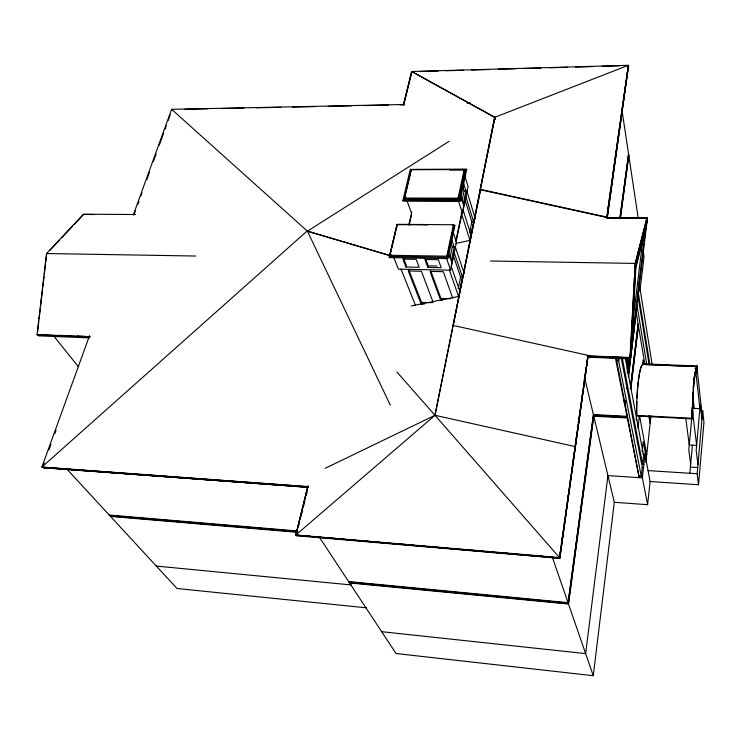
<?xml version="1.0" encoding="UTF-8"?>
<svg xmlns="http://www.w3.org/2000/svg" width="741" height="741" viewBox="0 0 741 741"><rect width="100%" height="100%" fill="white"/><g stroke="black" fill="none" stroke-linecap="round" stroke-linejoin="round"><path stroke-width="1.11" d="M646.939 217.771L647.236 219.901L630.248 359.32L635.176 263.435L646.939 217.771L605.286 217.502M630.767 351.132L635.546 265.741L646.902 221.466M631.008 349.187L635.639 266.334L646.967 222.143M631.573 344.546L635.861 267.714L645.606 229.617M646.949 218.558L646.976 218.067L607.648 217.817M642.91 454.029L645.003 454.159L650.098 481.52L698.513 484.753L697.151 473.74L702.7 410.764L700.662 410.662M698.513 484.753L703.95 422.351L702.7 410.764M689.843 473.267L692.418 445.045M695.642 373.186L696.04 368.722L696.92 368.814L694.901 368.675M692.057 410.912A34.947 3.149 -87.7 0 0 692.001 415.979L688.778 449.972L690.658 464.338M692.418 410.616L693.03 404.04L693.576 408.624M691.983 407.596A35.54 3.205 -87.8 0 0 691.862 417.489L692.418 417.516A35.549 3.186 -87.8 0 1 697.049 367.304L696.503 367.277L696.373 368.731A34.947 3.149 -87.7 0 0 694.845 374.112M584.658 377.938L614.298 502.287L647.606 504.686L650.098 481.52M645.828 462.606L650.996 415.692M621.199 357.838L642.271 467.358L641.28 476.287L618.652 360.821L619.041 357.773M643.864 464.477L642.595 464.394L643.586 455.548L625.348 358.496M647.606 504.686L642.382 477.871L645.003 454.159M624.765 402.493L639.205 477.658L624.348 402.974L625.274 403.021L625.469 401.427L625.321 400.705L624.394 400.659L616.179 357.875M642.104 451.769L643.253 441.571L646.319 458.16M637.964 428.085L639.335 416.173M89.856 336.951L37.05 334.691L46.535 253.524L83.446 214.195L135.51 214.529M37.652 331.505L38.856 321.214M39.116 318.926L40.32 308.645M40.588 306.357L42.589 289.212M42.858 286.934L44.062 276.643M44.321 274.355L45.525 264.074M45.794 261.786L46.729 253.783M636.121 420.082L636.751 414.654A35.114 4.483 -87.7 0 1 636.88 401.483M642.512 365.174L643.105 359.941L643.818 364.155M627.182 414.728L626.997 416.294L593.384 414.552L568.041 602.655L348.631 581.574M630.359 388.349L638.103 323.993M627.303 415.293L627.108 416.868L593.522 415.117L568.199 603.128L348.937 582.037M630.471 388.923L638.196 324.586M627.405 415.849L627.219 417.415L593.652 415.664L568.356 603.591L349.233 582.491M630.711 388.349L638.297 325.179M627.516 416.405L627.331 417.97L593.782 416.22L568.523 604.054L349.539 582.945M630.823 388.914L638.399 325.781M617.503 357.523L630.091 358.005L587.418 356.625L587.298 356.106L629.961 357.746L635.222 263.731L646.976 218.067L628.896 365.702M647.078 218.762L647.171 220.447M630.211 358.32L587.882 356.893M625.274 403.021L625.321 400.705M628.34 376.419L636.547 309.053L628.479 377.15M319.806 537.846L396.065 653.525L593.272 675.699L614.298 502.287M639.872 291.38L644.04 257.016L643.021 250.226M631.721 330.708L631.999 328.319M632.425 324.966L643.142 237.648M627.182 369.074L627.692 364.961L626.441 358.274M627.59 373.232L629.35 358.857M625.126 402.289L624.2 402.252L624.394 400.659M627.784 372.945L629.6 358.107M628.201 371.408L628.479 369.129M619.874 217.937L628.525 153.757M619.985 218.567L628.627 154.397M620.245 218.049L628.72 155.045M620.347 218.678L628.822 155.693M307.997 485.614L295.863 534.974L559.492 557.584L587.946 355.319L453.177 325.447L494.543 117.356L411.709 71.507L403.419 104.787M607.212 218.502L628.553 65.551L607.111 217.937L646.995 218.197M297.141 535.261L559.585 558.205L563.28 531.899M563.605 529.611L564.725 521.599M565.05 519.311L570.681 479.279M570.996 476.991L576.628 436.958M576.943 434.671L580.323 410.653M580.648 408.365L584.019 384.347M584.343 382.06L587.724 358.042M559.816 558.353L588.03 356.134L559.816 558.353L296.604 535.743L297.41 530.899M606.842 218.067L628.359 65.301L411.709 71.507L403.447 105.213M607.194 216.215L607.657 212.51M607.99 210.49L608.463 206.785M608.796 204.766L609.111 202.21M609.445 200.19L609.917 196.485M610.251 194.466L611.371 186.176M611.696 184.176L612.186 180.739M612.501 178.451L612.816 175.876M613.15 173.876L613.631 170.439M613.956 168.151L615.076 159.852M615.41 157.852L615.882 154.128M616.206 152.137L616.531 149.543M616.855 147.561L617.336 143.819M617.661 141.837L618.781 133.519M619.115 131.537L619.596 128.11M619.921 125.822L620.236 123.219M620.56 121.237L621.041 117.495M621.366 115.522L622.496 107.186M622.82 105.222L623.301 101.461M623.626 99.498L623.941 96.886M624.265 94.922L624.746 91.162M625.071 89.207L626.201 80.862M626.525 78.907L627.006 75.471M627.331 73.183L628.637 66.153M566.42 506.816L566.745 504.538M572.367 464.561L572.691 462.273M578.313 422.296L578.638 420.008M579.768 412.015L580.083 409.727M584.269 380.031L584.584 377.743M585.714 369.75L586.029 367.471M559.353 558.316L559.436 557.76L556.741 557.584M559.761 555.481L560.242 552.045M560.557 549.766L560.881 547.479M561.363 544.051L561.687 541.764M562.011 539.476L562.326 537.197M562.808 533.761L563.132 531.482M563.456 529.194L563.771 526.907M564.253 523.479L564.577 521.192M565.707 513.198L566.189 509.771M566.504 507.483L566.828 505.195M567.31 501.768L567.634 499.48M567.958 497.192L568.273 494.914M568.755 491.487L569.079 489.199M569.403 486.911L569.718 484.623M570.209 481.196L570.524 478.908M571.654 470.915L572.135 467.488M572.46 465.2L572.774 462.912M573.099 460.624L573.58 457.197M573.904 454.918L574.219 452.631M574.701 449.203L575.025 446.916M575.349 444.628L575.674 442.34M576.155 438.913L576.47 436.625M576.794 434.346L577.119 432.059M577.6 428.631L578.082 425.204M578.406 422.916L578.721 420.629M579.045 418.341L579.527 414.914M579.851 412.635L580.166 410.347M580.657 406.92L580.972 404.632M581.296 402.344L581.62 400.057M582.102 396.63L582.417 394.351M582.741 392.063L583.065 389.775M583.547 386.348L583.871 384.06M584.353 380.633L584.668 378.345M584.992 376.067L585.473 372.63M585.798 370.352L586.122 368.064M586.437 365.776L586.918 362.349M587.243 360.061L587.567 357.783M587.724 356.634L592.337 356.551M606.62 217.345L606.944 215.057M607.277 212.769L608.583 203.627M608.907 201.339L610.704 188.76M611.195 185.333L612.177 178.47M612.668 175.043L628.359 65.301L494.895 117.245L411.709 71.507M43.043 467.154L43.256 465.857M89.559 335.608L41.894 467.071L307.913 486.624L295.863 534.974L434.986 415.284L494.895 117.245L495.479 119.477M458.234 288.61L460.606 276.967L453.27 255.413M469.609 232.711L471.832 221.818L464.885 199.505M459.346 292.352L462.773 275.448M470.683 236.416L473.944 220.346M494.895 117.245L480.196 189.742L606.916 217.511M559.492 557.584L434.986 415.284L480.714 189.427L607.37 217.196M451.473 238.908L454.196 246.985L451.26 260.989L448.842 253.968M463.375 182.61L465.932 190.919L463.153 204.201L460.55 195.948M455.863 240.936L461.856 212.278M456.104 241.668L462.319 211.917M452.723 258.655L451.149 266.167L459.67 290.768M453.168 256.506L454.066 252.209L462.458 277.004L460.606 276.967M465.515 197.421L462.977 209.564L470.989 234.916M393.591 257.062L398.445 269.168L450.63 270.169L456.465 242.214L453.02 231.859M427.696 224.903L397.037 224.643L389.192 257.59L447.916 258.618L454.974 225.19L452.677 225.107M460.096 200.922L466.747 169.115L410.264 169.393L402.863 200.774L460.096 200.922L402.863 200.774M442.766 300.142L440.608 300.086L440.941 298.512L430.762 270.863M450.028 257.729L452.288 246.957L450.926 242.918M461.976 200.876L464.07 190.919L462.782 186.76M458.716 199.987L458.133 198.143L464.209 169.504L411.348 169.763L404.632 198.042L405.031 199.144L458.484 199.255L464.551 170.625M447.203 257.377L446.786 256.182L453.446 224.764L397.343 224.301L389.97 255.284L390.442 256.46L447.203 257.377L453.844 225.968L453.446 224.764M459.411 196.68L461.976 184.574M462.449 182.369L464.311 173.561M447.184 257.312L453.825 225.912M447.407 257.97L454.048 226.579M462.671 185.945L463.134 183.722M427.844 267.436L424.899 259.489L438.348 259.711L441.191 267.686L427.844 267.436L428.196 265.834L437.088 265.991M424.361 304.051L421.175 303.967L421.518 302.402L409.041 270.456M405.975 267.029L402.872 259.118L416.183 259.341L419.193 267.279L405.975 267.029L406.346 265.435L403.632 258.498M408.875 224.458L411.755 212.083M409.152 225.19L411.505 215.066M405.031 199.144L405.809 195.874M390.442 256.46L390.952 254.191M449.75 170.059L465.691 169.985L459.309 200.153L403.965 200.014L411.005 170.134M295.863 534.974L307.913 486.624M298.79 525.378L299.614 522.072M300.985 516.551L302.634 509.928M303.18 507.724L304.829 501.101M306.209 495.59L307.033 492.274M403.613 105.342L411.524 73.563M296.604 535.743L296.733 535.224M41.894 467.071L307.58 230.608M133.287 215.02L171.616 109.316L403.484 104.518M307.534 487.124L43.071 467.645L42.672 467.219L44.238 462.875M48.962 449.852L50.925 444.424M54.862 433.568L56.038 430.308M134.241 214.297L135.418 211.065M137.761 204.581L138.938 201.339M140.892 195.939L142.068 192.706M146.764 179.748L149.497 172.19M153.415 161.39L156.147 153.832M159.278 145.19L163.585 133.315M165.15 128.99L166.317 125.757M168.272 120.357L170.235 114.957M308.293 487.263L43.738 467.775L46.34 467.71M49.869 250.439L59.289 240.399M61.642 237.889L72.637 226.172M74.202 224.495L83.622 214.455L94.033 214.519M171.616 109.316L307.422 231.173L449.083 141.327M325.151 468.312L434.986 415.284L575.109 446.573M455.409 243.576L470.192 240.288M411.107 305.987L458.957 296.381M419.721 71.525L438.181 70.997M446.258 70.766L463.57 70.265M471.647 70.034L488.949 69.543M498.184 69.274L515.486 68.783M523.563 68.552L540.865 68.061M550.1 67.792L567.402 67.301M575.479 67.07L592.791 66.579M602.016 66.31L619.328 65.819M628.164 66.922L628.294 66.319M467.145 103.194L470.572 103.129M184.907 109.297L208.026 108.816M220.744 108.556L243.872 108.075M256.59 107.816L280.867 107.315M292.426 107.075L315.555 106.602M328.272 106.334L351.391 105.861M364.109 105.593L388.386 105.092M399.955 104.861L404.058 104.768M464.07 190.919L465.932 190.919M404.632 198.042L458.133 198.143M405.522 200.459L458.911 200.598M471.832 221.818L473.638 221.828L465.737 196.319M452.288 246.957L454.196 246.985M389.97 255.284L446.786 256.182M412.681 257.405L425.408 257.609M46.535 253.524L195.717 256.034M490.616 260.999L635.176 263.435M440.941 298.512L450.63 298.762M421.518 302.402L432.123 302.689M635.722 309.794L636.667 309.821M37.05 334.691L90.207 336.729M587.15 355.828L629.915 357.477M598.061 356.773L610.64 357.255M587.483 357.19L630.304 358.848L630.091 358.005M39.653 334.571L46.526 334.839M57.965 335.284L65.977 335.599M77.416 336.053L85.428 336.368M89.115 337.877L38.504 335.868L37.365 334.478M616.586 359.922L618.763 360.006L618.355 357.959M616.484 360.737L618.652 360.821M642.669 363.831L697.17 365.943L696.512 373.223L694.484 373.084M642.586 364.405L697.114 366.582A36.253 3.251 -87.8 0 0 692.344 418.276L636.667 415.405A35.8 4.566 -87.7 0 1 642.586 364.405L697.124 366.638M627.692 364.961L628.6 364.998L627.331 358.172M626.932 371.13L627.849 371.167M692.631 408.328L699.912 408.689L695.966 373.195M692.001 415.979L692.557 416.007M636.612 416.016L692.298 418.897L693.03 410.866L692.483 410.894L696.633 445.397L689.241 444.971L685.786 418.285M643.586 455.548L644.846 455.622M690.408 467.071L697.698 467.525M642.271 467.358L643.54 467.441M648.06 470.591L697.151 473.74M639.372 476.167L642.549 476.37M642.382 477.871L607.935 475.602L585.64 653.608L381.661 631.684M42.672 467.219L308.404 486.763M49.804 467.96L56.724 468.469M59.039 468.645L65.958 469.155M69.422 469.405L76.351 469.914M79.815 470.174L86.734 470.683M90.198 470.933L97.127 471.443M99.433 471.619L106.361 472.128M109.825 472.378L116.754 472.888M120.209 473.147L127.137 473.656M130.601 473.907L136.372 474.333M139.836 474.592L146.764 475.101M150.219 475.352L157.148 475.861M160.612 476.12L167.54 476.63M169.846 476.796L177.923 477.389M180.239 477.565L187.158 478.075M190.622 478.325L197.551 478.834M201.015 479.094L206.785 479.52M210.249 479.77L217.169 480.279M220.633 480.538L227.561 481.048M231.025 481.298L237.954 481.807M240.26 481.983L248.337 482.576M250.643 482.743L257.572 483.252M261.036 483.512L267.964 484.021M271.419 484.271L277.199 484.697M280.654 484.957L287.582 485.466M291.046 485.716L297.975 486.226M301.439 486.485L308.358 486.994M307.719 487.365L44.034 467.534M109.242 515.032L297.836 531.01M109.677 515.504L297.011 531.399M110.094 515.958L297.326 531.862M110.52 516.421L296.215 532.214M301.744 535.66L297.752 535.363L298.049 535.789M306.959 536.151L310.414 536.447M315.018 536.845L318.473 537.142M324.225 537.633L327.679 537.929M332.283 538.327L336.257 538.614M341.49 539.115L344.306 539.309M349.548 539.809L353.513 540.096M358.755 540.597L362.21 540.893M366.814 541.291L370.268 541.588M376.02 542.079L379.475 542.375M384.079 542.773L388.025 543.06M393.286 543.561L396.074 543.746M401.344 544.255L405.281 544.542M410.551 545.043L413.33 545.228M418.609 545.737L422.537 546.015M427.826 546.525L431.271 546.821M435.875 547.219L439.33 547.516M445.091 548.007L447.842 548.192M453.14 548.701L457.049 548.979M462.356 549.489L465.098 549.674M470.415 550.174L474.305 550.461M479.622 550.971L483.067 551.267M487.68 551.656L491.126 551.952M496.887 552.453L500.342 552.749M504.945 553.138L508.391 553.434M514.152 553.935L516.866 554.111M522.21 554.62L526.073 554.898M531.417 555.417L534.122 555.593M539.476 556.102L543.329 556.38M548.683 556.899L552.138 557.195M296.317 535.317L559.668 557.917M156.314 566.068L351.484 584.964M366.48 607.842L177.016 588.502L66.903 469.136M390.331 405.197L307.422 231.173L390.646 255.765M307.422 231.173L390.47 255.738M396.88 371.991L434.986 415.284M53.88 336.201L78.416 366.739M172.19 109.557L172.477 110.085M389.192 257.59L397.037 224.643M401.02 269.076L415.506 305.496M421.175 303.967L408.263 270.984L421.416 271.243L433.105 302.18M425.992 259.859L427.826 264.833M440.608 300.086L430.021 271.41L443.303 271.669L452.779 298.299M407.004 200.737L411.57 213.195M449.352 270.002L458.799 297.048M446.369 257.924L450.63 270.169M552.314 557.149L593.272 675.699M455.307 246.938L464.19 273.429M411.644 71.747L411.829 72.322M461.263 213.047L469.97 240.343M458.457 200.876L462.467 213.482L468.08 186.575L464.839 175.932M459.272 200.033L459.503 200.765M466.589 190.28L475.379 218.873M464.209 169.504L464.774 171.366M465.654 169.865L465.876 170.606M615.243 357.208L624.2 402.252M626.803 388.071L626.942 388.803M622.255 358.014L642.595 464.394M639.659 416.22L646.717 454.585M648.783 415.553L650.144 423.417M649.94 416.535L650.524 419.952M636.093 311.98L644.883 364.516M636.806 304.264L646.782 364.618M638.177 292.25L649.755 363.84M637.64 294.02L649.079 364.35M637.908 297.4L638.029 298.169M639.14 287.304L639.261 288.082M639.057 282.432L652.154 364.683M622.07 110.789L638.251 218.493M628.136 67.116L628.22 67.718M697.939 464.792L696.188 450.408L700.301 404.391L701.94 419.304M692.446 393.119L694.308 408.875M696.688 365.285L702.236 415.988M692.455 399.316A34.947 3.149 -87.7 0 1 692.816 393.101M693.187 388.173A34.947 3.149 -87.7 0 1 693.641 383.18M693.984 380.087A34.947 3.149 -87.7 0 1 694.345 377.299M692.52 395.018A35.54 3.205 -87.8 0 1 692.659 392.795M693.919 378.697A35.54 3.205 -87.8 0 1 694.187 376.669M695.966 368.12A35.54 3.205 -87.8 0 1 696.503 367.277M637.019 398.074A35.114 4.483 -87.7 0 1 638.297 381.986M638.446 380.8A35.114 4.483 -87.7 0 1 641.771 365.934"/></g></svg>
